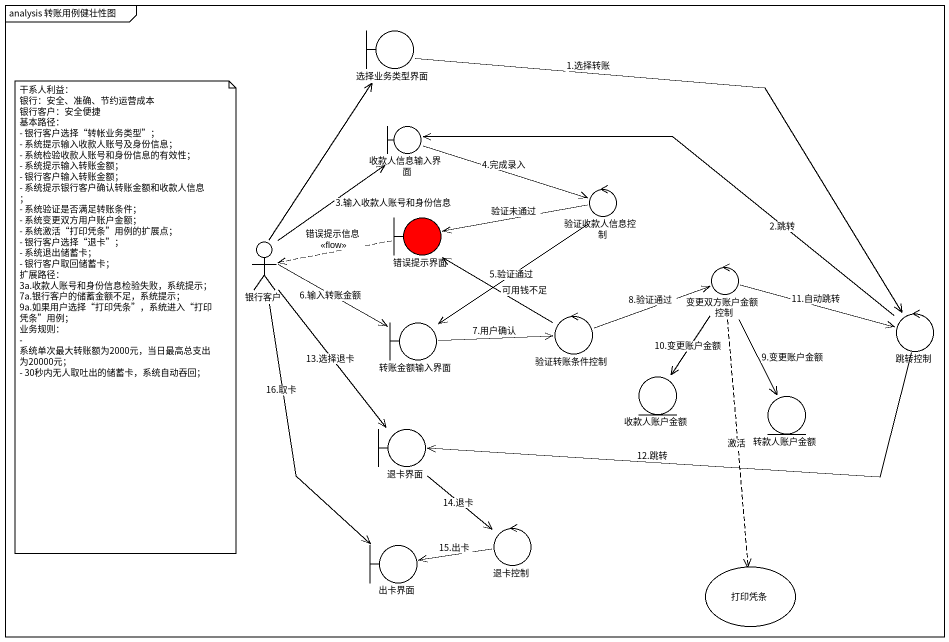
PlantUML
@startuml
mainframe analysis 转账用例健壮性图
boundary 选择业务类型界面
boundary 收款人信息输入界面
control 验证收款人信息控制
actor 银行客户
boundary 错误提示界面 #FF0000
control 变更双方账户金额控制
control 验证转账条件控制
control 跳转控制
boundary 转账金额输入界面
entity 收款人账户金额
entity 转款人账户金额
boundary 退卡界面
boundary 出卡界面
control 退卡控制
usecase 打印凭条
选择业务类型界面 -right-> 跳转控制 : 1.选择转账
收款人信息输入界面 -right-> 验证收款人信息控制 : 4.完成录入
验证收款人信息控制 -left-> 错误提示界面 : 验证未通过
验证收款人信息控制 --> 转账金额输入界面 : 5.验证通过
银行客户 -up-> 选择业务类型界面
银行客户 -up-> 收款人信息输入界面 : 3.输入收款人账号和身份信息
银行客户 -right-> 转账金额输入界面 : 6.输入转账金额
银行客户 --> 退卡界面 : 13.选择退卡
银行客户 --> 出卡界面 : 16.取卡
错误提示界面 .left.> 银行客户 : 错误提示信息\n<<flow>>
变更双方账户金额控制 -right-> 跳转控制 : 11.自动跳转
变更双方账户金额控制 --> 收款人账户金额 : 10.变更账户金额
变更双方账户金额控制 --> 转款人账户金额 : 9.变更账户金额
变更双方账户金额控制 ..> 打印凭条 : 激活
验证转账条件控制 -up-> 错误提示界面 : 可用钱不足
验证转账条件控制 -right-> 变更双方账户金额控制 : 8.验证通过
跳转控制 -left-> 收款人信息输入界面 : 2.跳转
跳转控制 -left-> 退卡界面 : 12.跳转
转账金额输入界面 -right-> 验证转账条件控制 : 7.用户确认
退卡界面 --> 退卡控制 : 14.退卡
退卡控制 -left-> 出卡界面 : 15.出卡
note as N1
  干系人利益：
  银行：安全、准确、节约运营成本
  银行客户：安全便捷
  基本路径：
  - 银行客户选择“转帐业务类型”；
  - 系统提示输入收款人账号及身份信息；
  - 系统检验收款人账号和身份信息的有效性；
  - 系统提示输入转账金额；
  - 银行客户输入转账金额；
  - 系统提示银行客户确认转账金额和收款人信息 ；
  - 系统验证是否满足转账条件；
  - 系统变更双方用户账户金额；
  - 系统激活“打印凭条”用例的扩展点；
  - 银行客户选择“退卡”；
  - 系统退出储蓄卡；
  - 银行客户取回储蓄卡；
  扩展路径：
  3a.收款人账号和身份信息检验失败，系统提示；
  7a.银行客户的储蓄金额不足，系统提示；
  9a.如果用户选择“打印凭条”，系统进入“打印凭条”用例；
  业务规则：
  - 系统单次最大转账额为2000元，当日最高总支出为20000元；
  - 30秒内无人取吐出的储蓄卡，系统自动吞回；
end note
@enduml
